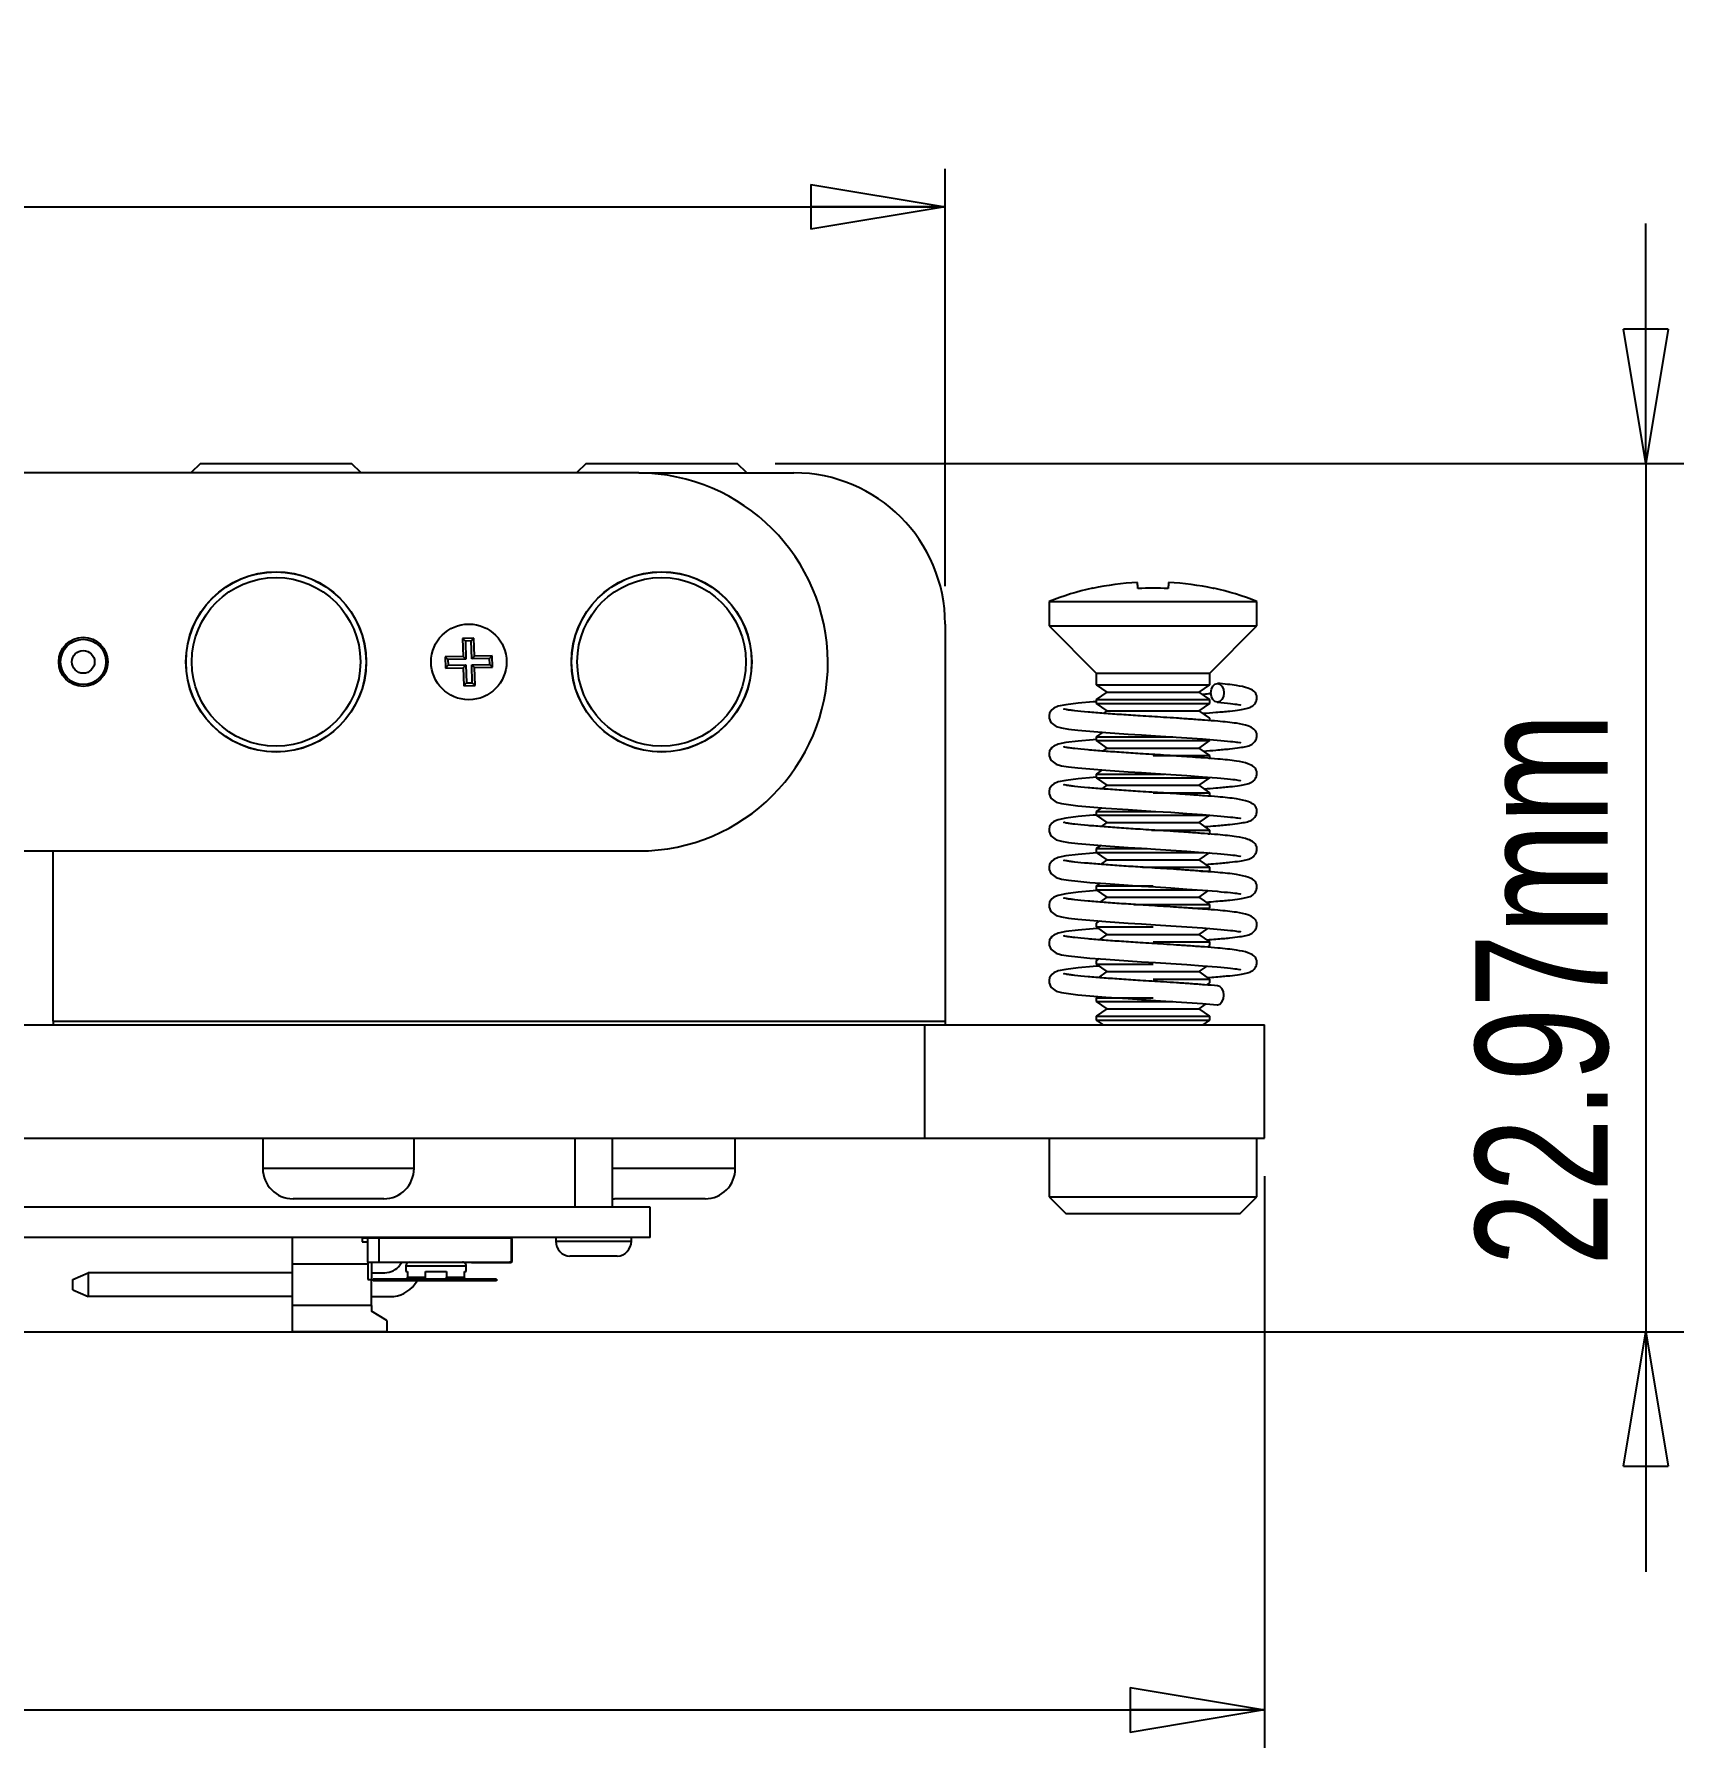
# Model space of a CAD drawing. Header units: millimetres. Extents: x 5 to 292, y 4 to 204.
# Drawn here: x 109.19 to 152.82, y 71.04 to 116.37 of the extents above; entities that cross this region are included whole.
import ezdxf

# ---------------------------------------------------------------- set-up
doc = ezdxf.new("R2010")
doc.units = ezdxf.units.MM
doc.layers.add('LAYER_1', color=179, linetype='Continuous')
doc.styles.add('SLDTEXTSTYLE0', font='TXT', dxfattribs={"width": 0.75})
doc.dimstyles.new('SLDDIMSTYLE0', dxfattribs={"dimtxt": 3.5, "dimasz": 3.556, "dimexe": 0, "dimexo": 0.0625, "dimgap": 0.875, "dimtad": 1, "dimrnd": 1e-09, "dimzin": 4, "dimdsep": 46, "dimtxsty": 'SLDTEXTSTYLE0', "dimblk1": 'CLOSED', "dimblk2": 'CLOSED', "dimsah": 1, "dimcen": 0.09, "dimadec": 0, "dimazin": 1, "dimtfac": 1, "dimtofl": 0, "dimtmove": 0, "dimatfit": 3, "dimldrblk": 'CLOSED', "dimfxl": 1, "dimfrac": 2, "dimtolj": 1, "dimtzin": 12, "dimarcsym": 0})
doc.dimstyles.new('SLDDIMSTYLE1', dxfattribs={"dimtxt": 3.5, "dimasz": 3.556, "dimexe": 0, "dimexo": 0.0625, "dimgap": 0.875, "dimtad": 1, "dimrnd": 1e-09, "dimzin": 12, "dimdsep": 46, "dimtxsty": 'SLDTEXTSTYLE0', "dimblk1": 'CLOSED', "dimblk2": 'CLOSED', "dimsah": 1, "dimcen": 0.09, "dimadec": 0, "dimazin": 3, "dimtfac": 1, "dimtmove": 0, "dimatfit": 0, "dimldrblk": 'CLOSED', "dimfxl": 1, "dimfrac": 2, "dimtolj": 1, "dimtzin": 12, "dimarcsym": 0})

# ---------------------------------------------------------------- blocks, each defined once
blk = doc.blocks.new('_CLOSED')
at = {"color": 0, "linetype": 'ByBlock', "lineweight": -2}
for p, q in [((-1, 0.166667), (0, 0)), ((-1, 0.166667), (-1, -0.166667)), ((0, 0), (-1, -0.166667)), ((0, 0), (-1, 0))]:
    blk.add_line(p, q, dxfattribs=at)
blk = doc.blocks.new('_D')
at = {"layer": 'LAYER_1'}
for p, q in [((57.084, 101.766), (57.084, 112.805)), ((133.284, 101.766), (133.284, 112.805)), ((57.084, 111.805), (133.284, 111.805))]:
    blk.add_line(p, q, dxfattribs=at)
at = {"layer": 'LAYER_1', "xscale": 3.556, "yscale": 3.556, "rotation": 180}
blk.add_blockref('_CLOSED', (57.084, 111.805, 1.494), dxfattribs=at)
at = {"layer": 'LAYER_1', "xscale": 3.556, "yscale": 3.556}
blk.add_blockref('_CLOSED', (133.284, 111.805, 1.494), dxfattribs=at)
at = {"layer": 'LAYER_1', "insert": (87.123, 116.316), "char_height": 3.5, "attachment_point": 1, "style": 'SLDTEXTSTYLE0'}
blk.add_mtext('76.20mm', dxfattribs=at)
blk = doc.blocks.new('_D_1')
at = {"layer": 'LAYER_1'}
for p, q in [((48.634, 86.166), (48.634, 71.043)), ((141.734, 86.166), (141.734, 71.043)), ((48.634, 72.043), (141.734, 72.043))]:
    blk.add_line(p, q, dxfattribs=at)
at = {"layer": 'LAYER_1', "xscale": 3.556, "yscale": 3.556, "rotation": 180}
blk.add_blockref('_CLOSED', (48.634, 72.043, 1.494), dxfattribs=at)
at = {"layer": 'LAYER_1', "xscale": 3.556, "yscale": 3.556}
blk.add_blockref('_CLOSED', (141.734, 72.043, 1.494), dxfattribs=at)
at = {"layer": 'LAYER_1', "insert": (87.123, 76.555), "char_height": 3.5, "attachment_point": 1, "style": 'SLDTEXTSTYLE0'}
blk.add_mtext('93.10mm', dxfattribs=at)
blk = doc.blocks.new('_D_2')
at = {"layer": 'LAYER_1'}
for p, q in [((151.823, 105.016), (151.823, 111.366)), ((128.784, 105.016), (152.823, 105.016)), ((151.823, 105.016), (151.823, 82.043)), ((87.831, 82.043), (152.823, 82.043)), ((151.823, 82.043), (151.823, 75.693))]:
    blk.add_line(p, q, dxfattribs=at)
at = {"layer": 'LAYER_1', "xscale": 3.556, "yscale": 3.556}
for p, rotation in [((151.823, 105.016, 1.494), 270), ((151.823, 82.043, 1.494), 90)]:
    blk.add_blockref('_CLOSED', p, dxfattribs=dict(at, rotation=rotation))
at = {"layer": 'LAYER_1', "insert": (147.312, 83.788), "char_height": 3.5, "attachment_point": 1, "rotation": 90, "style": 'SLDTEXTSTYLE0'}
blk.add_mtext('22.97mm', dxfattribs=at)

msp = doc.modelspace()

# ---------------------------------------------------------------- linework, layer by layer
at = {"color": 7, "linetype": 'Continuous', "lineweight": 25}
for p, q in [((125.184, 104.766), (65.184, 104.766)), ((113.584, 105.016), (113.334, 104.766)), ((113.584, 105.016), (117.584, 105.016)), ((117.834, 104.766), (117.584, 105.016)), ((123.784, 105.016), (123.534, 104.766)), ((123.784, 105.016), (127.569, 105.016)), ((125.184, 104.766), (129.284, 104.766)), ((127.569, 105.016), (127.784, 105.016)), ((128.034, 104.766), (127.784, 105.016)), ((136.034, 101.363), (136.034, 100.716)), ((136.034, 101.363), (141.534, 101.363)), ((141.534, 100.716), (141.534, 101.363)), ((133.284, 100.766), (133.284, 90.266)), ((136.034, 100.716), (137.284, 99.466)), ((136.034, 100.716), (141.534, 100.716)), ((140.284, 99.466), (141.534, 100.716)), ((120.82, 100.394), (120.52, 100.387)), ((120.594, 100.316), (120.52, 100.387)), ((120.52, 100.387), (120.531, 99.912)), ((120.749, 100.32), (120.594, 100.316)), ((120.594, 100.316), (120.605, 99.841)), ((120.749, 100.32), (120.82, 100.394)), ((120.759, 99.845), (120.749, 100.32)), ((120.831, 99.919), (120.82, 100.394)), ((120.531, 99.912), (120.056, 99.901)), ((120.13, 99.83), (120.056, 99.901)), ((120.056, 99.901), (120.063, 99.601)), ((120.605, 99.841), (120.13, 99.83)), ((120.13, 99.83), (120.134, 99.676)), ((120.605, 99.841), (120.531, 99.912)), ((120.759, 99.845), (120.831, 99.919)), ((121.234, 99.856), (120.759, 99.845)), ((121.305, 99.93), (120.831, 99.919)), ((121.234, 99.856), (121.305, 99.93)), ((121.238, 99.701), (121.234, 99.856)), ((121.312, 99.63), (121.305, 99.93)), ((120.134, 99.676), (120.063, 99.601)), ((120.063, 99.601), (120.538, 99.612)), ((120.134, 99.676), (120.609, 99.687)), ((120.609, 99.687), (120.538, 99.612)), ((120.538, 99.612), (120.548, 99.137)), ((120.609, 99.687), (120.62, 99.212)), ((120.763, 99.69), (121.238, 99.701)), ((120.763, 99.69), (120.837, 99.619)), ((120.774, 99.215), (120.763, 99.69)), ((120.837, 99.619), (121.312, 99.63)), ((120.848, 99.144), (120.837, 99.619)), ((121.238, 99.701), (121.312, 99.63)), ((137.284, 99.466), (137.284, 99.162)), ((137.284, 99.466), (140.284, 99.466)), ((140.284, 99.162), (140.284, 99.466)), ((120.62, 99.212), (120.548, 99.137)), ((120.548, 99.137), (120.848, 99.144)), ((120.62, 99.212), (120.774, 99.215)), ((120.774, 99.215), (120.848, 99.144)), ((137.284, 99.162), (137.565, 98.966)), ((137.284, 99.162), (138.784, 99.162)), ((137.565, 98.966), (137.284, 98.769)), ((137.565, 98.966), (138.784, 98.966)), ((138.784, 99.162), (140.284, 99.162)), ((138.784, 98.966), (140.004, 98.966)), ((140.004, 98.966), (140.284, 99.162)), ((140.284, 98.769), (140.004, 98.966)), ((137.284, 98.769), (137.284, 98.669)), ((137.284, 98.769), (138.784, 98.769)), ((137.284, 98.669), (137.565, 98.473)), ((137.284, 98.669), (138.784, 98.669)), ((137.565, 98.473), (137.468, 98.405)), ((137.565, 98.473), (138.784, 98.473)), ((138.784, 98.769), (140.284, 98.769)), ((138.784, 98.669), (140.284, 98.669)), ((138.784, 98.473), (140.004, 98.473)), ((140.004, 98.473), (140.284, 98.669)), ((140.284, 98.276), (140.004, 98.473)), ((140.284, 98.669), (140.284, 98.769)), ((137.459, 97.906), (137.284, 97.784)), ((140.284, 98.214), (140.284, 98.276)), ((137.284, 97.784), (137.284, 97.684)), ((137.284, 97.784), (138.784, 97.784)), ((137.284, 97.684), (137.565, 97.487)), ((137.284, 97.684), (138.784, 97.684)), ((137.565, 97.487), (137.45, 97.407)), ((137.565, 97.487), (138.784, 97.487)), ((138.784, 97.784), (139.307, 97.784)), ((138.784, 97.684), (140.284, 97.684)), ((138.784, 97.487), (140.004, 97.487)), ((140.004, 97.487), (140.284, 97.684)), ((140.284, 97.291), (140.004, 97.487)), ((138.784, 97.291), (140.284, 97.291)), ((140.284, 97.191), (140.284, 97.291)), ((137.44, 96.907), (137.284, 96.798)), ((137.284, 96.798), (137.284, 96.698)), ((137.284, 96.798), (138.784, 96.798)), ((137.284, 96.698), (137.565, 96.501)), ((137.284, 96.698), (138.784, 96.698)), ((138.784, 96.798), (139.089, 96.798)), ((138.784, 96.698), (140.284, 96.698)), ((140.004, 96.501), (140.284, 96.698)), ((137.565, 96.501), (137.432, 96.408)), ((137.565, 96.501), (138.784, 96.501)), ((138.784, 96.501), (140.004, 96.501)), ((138.784, 96.305), (140.284, 96.305)), ((140.284, 96.305), (140.004, 96.501)), ((140.284, 96.205), (140.284, 96.305)), ((137.422, 95.909), (137.284, 95.812)), ((137.284, 95.812), (137.284, 95.712)), ((137.284, 95.812), (138.784, 95.812)), ((137.284, 95.712), (137.565, 95.516)), ((137.284, 95.712), (138.784, 95.712)), ((138.784, 95.812), (138.861, 95.812)), ((138.784, 95.712), (140.284, 95.712)), ((140.004, 95.516), (140.284, 95.712)), ((137.565, 95.516), (137.413, 95.41)), ((137.565, 95.516), (138.784, 95.516)), ((138.741, 95.319), (140.284, 95.319)), ((138.784, 95.516), (140.004, 95.516)), ((140.284, 95.319), (140.004, 95.516)), ((140.235, 95.219), (140.284, 95.219)), ((140.284, 95.219), (140.284, 95.319)), ((106.184, 94.766), (125.184, 94.766)), ((109.684, 90.266), (109.684, 94.766)), ((137.404, 94.91), (137.284, 94.826)), ((137.284, 94.826), (137.284, 94.726)), ((137.284, 94.826), (138.625, 94.826)), ((137.284, 94.726), (137.565, 94.53)), ((137.284, 94.726), (138.784, 94.726)), ((137.565, 94.53), (137.395, 94.411)), ((137.565, 94.53), (138.784, 94.53)), ((138.509, 94.334), (140.284, 94.334)), ((138.784, 94.726), (140.131, 94.726)), ((138.784, 94.53), (140.004, 94.53)), ((140.004, 94.53), (140.284, 94.726)), ((140.284, 94.334), (140.004, 94.53)), ((140.284, 94.234), (140.284, 94.334)), ((137.385, 93.912), (137.284, 93.841)), ((137.284, 93.841), (137.284, 93.741)), ((137.284, 93.841), (138.784, 93.841)), ((140.046, 94.234), (140.284, 94.234)), ((137.284, 93.741), (137.565, 93.544)), ((137.284, 93.741), (138.784, 93.741)), ((137.565, 93.544), (137.377, 93.413)), ((137.565, 93.544), (138.784, 93.544)), ((138.784, 93.741), (139.933, 93.741)), ((138.784, 93.544), (140.004, 93.544)), ((140.004, 93.544), (140.248, 93.716)), ((140.284, 93.348), (140.004, 93.544)), ((138.284, 93.348), (138.784, 93.348)), ((138.784, 93.348), (140.284, 93.348)), ((139.831, 93.248), (140.284, 93.248)), ((140.24, 93.217), (140.284, 93.248)), ((140.284, 93.248), (140.284, 93.348)), ((137.367, 92.913), (137.284, 92.855)), ((137.284, 92.855), (137.284, 92.755)), ((137.284, 92.755), (137.565, 92.559)), ((137.284, 92.755), (138.784, 92.755)), ((137.565, 92.559), (137.359, 92.414)), ((137.565, 92.559), (138.784, 92.559)), ((138.784, 92.559), (140.004, 92.559)), ((140.004, 92.559), (140.23, 92.717)), ((140.284, 92.362), (140.004, 92.559)), ((138.784, 92.362), (140.284, 92.362)), ((140.222, 92.218), (140.284, 92.262)), ((140.284, 92.262), (140.284, 92.362)), ((137.349, 91.915), (137.284, 91.869)), ((137.284, 91.869), (137.284, 91.769)), ((137.284, 91.769), (137.565, 91.573)), ((137.284, 91.769), (138.784, 91.769)), ((137.565, 91.573), (137.34, 91.416)), ((137.565, 91.573), (138.784, 91.573)), ((138.784, 91.573), (140.004, 91.573)), ((140.004, 91.573), (140.212, 91.719)), ((140.284, 91.376), (140.004, 91.573)), ((138.784, 91.376), (140.284, 91.376)), ((140.203, 91.22), (140.284, 91.276)), ((140.284, 91.276), (140.284, 91.376)), ((137.33, 90.916), (137.284, 90.884)), ((137.284, 90.884), (137.284, 90.784)), ((137.284, 90.884), (138.784, 90.884)), ((137.284, 90.784), (137.565, 90.587)), ((137.284, 90.784), (138.784, 90.784)), ((138.784, 90.784), (139.308, 90.784)), ((140.004, 90.587), (140.193, 90.72)), ((109.684, 90.266), (109.684, 90.166)), ((109.684, 90.266), (133.284, 90.266)), ((133.284, 90.266), (133.284, 90.166)), ((137.565, 90.587), (137.284, 90.391)), ((137.284, 90.391), (137.284, 90.291)), ((137.284, 90.391), (138.784, 90.391)), ((137.284, 90.291), (137.463, 90.166)), ((137.284, 90.291), (138.784, 90.291)), ((137.565, 90.587), (138.784, 90.587)), ((138.784, 90.587), (140.004, 90.587)), ((138.784, 90.391), (140.284, 90.391)), ((138.784, 90.291), (140.284, 90.291)), ((140.284, 90.391), (140.004, 90.587)), ((140.106, 90.166), (140.284, 90.291)), ((140.284, 90.291), (140.284, 90.391)), ((57.634, 90.166), (132.734, 90.166)), ((132.734, 90.166), (132.734, 87.166)), ((132.734, 90.166), (141.734, 90.166)), ((141.734, 87.166), (141.734, 90.166)), ((57.634, 87.166), (132.734, 87.166)), ((115.234, 87.166), (115.234, 86.366)), ((119.234, 86.366), (119.234, 87.166)), ((123.484, 87.166), (123.484, 85.343)), ((124.484, 85.343), (124.484, 87.166)), ((127.734, 86.366), (127.734, 87.166)), ((132.734, 87.166), (141.734, 87.166)), ((136.034, 87.166), (136.034, 85.616)), ((141.534, 85.616), (141.534, 87.166)), ((123.484, 85.343), (83.184, 85.343)), ((118.434, 85.566), (116.034, 85.566)), ((125.484, 85.343), (123.484, 85.343)), ((124.484, 85.567), (124.534, 85.566)), ((126.934, 85.566), (124.534, 85.566)), ((125.484, 84.543), (125.484, 85.343)), ((136.034, 85.616), (136.484, 85.166)), ((136.034, 85.616), (141.534, 85.616)), ((141.084, 85.166), (141.534, 85.616)), ((141.084, 85.166), (136.484, 85.166)), ((123.484, 84.543), (83.184, 84.543)), ((116.011, 84.543), (116.011, 83.843)), ((117.864, 84.525), (117.864, 84.425)), ((118.014, 84.525), (117.864, 84.525)), ((117.864, 84.425), (118.014, 84.425)), ((118.014, 83.89), (118.014, 84.525)), ((118.314, 84.525), (118.014, 84.525)), ((118.314, 83.89), (118.314, 84.525)), ((121.764, 84.525), (118.314, 84.525)), ((118.511, 84.543), (118.511, 84.525)), ((120.926, 84.543), (120.926, 84.53)), ((120.926, 84.53), (121.788, 84.53)), ((121.011, 84.525), (121.011, 84.53)), ((121.036, 84.53), (121.046, 84.525)), ((121.814, 84.475), (121.814, 84.505)), ((121.814, 83.94), (121.814, 84.475)), ((121.826, 83.916), (121.826, 84.505)), ((122.984, 84.543), (122.984, 84.443)), ((125.484, 84.543), (123.484, 84.543)), ((124.984, 84.443), (124.984, 84.543)), ((118.014, 83.89), (118.314, 83.89)), ((118.014, 83.89), (118.014, 83.425)), ((118.114, 83.425), (118.114, 83.89)), ((118.314, 83.89), (121.764, 83.89)), ((118.922, 83.89), (118.86, 83.808)), ((120.554, 83.878), (120.554, 83.89)), ((120.755, 83.878), (120.554, 83.878)), ((120.755, 83.89), (120.755, 83.878)), ((120.755, 83.878), (121.788, 83.878)), ((121.788, 83.89), (121.764, 83.89)), ((121.814, 83.916), (121.814, 83.94)), ((123.403, 84.043), (123.36, 84.045)), ((123.834, 84.043), (123.403, 84.043)), ((123.835, 84.045), (123.834, 84.043)), ((124.133, 84.045), (123.835, 84.045)), ((124.134, 84.043), (124.133, 84.045)), ((124.565, 84.043), (124.134, 84.043)), ((124.608, 84.045), (124.565, 84.043)), ((110.211, 83.428), (110.611, 83.608)), ((110.211, 83.158), (110.211, 83.428)), ((110.611, 83.608), (110.611, 82.978)), ((116.011, 83.608), (110.611, 83.608)), ((116.011, 83.843), (116.011, 82.743)), ((116.011, 83.843), (118.014, 83.843)), ((118.014, 83.425), (118.114, 83.425)), ((118.111, 82.743), (118.111, 83.425)), ((118.114, 83.608), (118.46, 83.608)), ((118.154, 83.44), (118.154, 83.39)), ((118.299, 83.44), (118.154, 83.44)), ((118.299, 83.44), (118.299, 83.39)), ((121.064, 83.44), (118.299, 83.44)), ((119.014, 83.79), (119.014, 83.64)), ((119.014, 83.64), (119.062, 83.64)), ((119.062, 83.64), (119.062, 83.49)), ((119.062, 83.49), (119.539, 83.49)), ((119.539, 83.64), (120.089, 83.64)), ((119.539, 83.49), (119.539, 83.64)), ((120.089, 83.64), (120.089, 83.49)), ((120.089, 83.49), (120.565, 83.49)), ((120.565, 83.64), (120.614, 83.64)), ((120.565, 83.49), (120.565, 83.64)), ((120.614, 83.64), (120.614, 83.79)), ((121.064, 83.39), (121.064, 83.44)), ((121.414, 83.44), (121.064, 83.44)), ((121.414, 83.44), (121.414, 83.39)), ((110.211, 83.158), (110.611, 82.978)), ((116.011, 82.978), (110.611, 82.978)), ((118.111, 82.978), (118.61, 82.978)), ((118.299, 83.39), (118.154, 83.39)), ((121.064, 83.39), (118.299, 83.39)), ((119.25, 83.299), (119.319, 83.39)), ((121.414, 83.39), (121.064, 83.39)), ((118.111, 82.743), (116.011, 82.743)), ((116.011, 82.743), (116.011, 82.043)), ((118.111, 82.743), (118.111, 82.593)), ((118.511, 82.343), (118.111, 82.593)), ((118.511, 82.043), (116.011, 82.043)), ((118.511, 82.343), (118.511, 82.043))]:
    msp.add_line(p, q, dxfattribs=at)
at = {"color": 8, "linetype": 'Continuous', "lineweight": 25}
for p, q in [((119.234, 86.366), (115.234, 86.366)), ((127.734, 86.366), (124.484, 86.366)), ((122.984, 84.443), (124.984, 84.443)), ((119.014, 83.79), (120.614, 83.79))]:
    msp.add_line(p, q, dxfattribs=at)
at = {"color": 7, "linetype": 'Continuous', "lineweight": 25, "flags": 128}
for points in [[(138.386, 101.707), (138.383, 101.738), (138.38, 101.766), (138.378, 101.791), (138.376, 101.813), (138.375, 101.832), (138.373, 101.848), (138.372, 101.86), (138.371, 101.87)], [(139.197, 101.87), (139.196, 101.86), (139.195, 101.848), (139.194, 101.832), (139.192, 101.813), (139.19, 101.791), (139.188, 101.766), (139.185, 101.738), (139.182, 101.707)], [(140.383, 101.707), (140.386, 101.712), (140.388, 101.715), (140.389, 101.716), (140.39, 101.717)], [(140.657, 98.947), (140.644, 98.852), (140.607, 98.77), (140.552, 98.716), (140.487, 98.697), (140.421, 98.716), (140.366, 98.77), (140.329, 98.852), (140.316, 98.947), (140.329, 99.043), (140.366, 99.124), (140.421, 99.178), (140.487, 99.197), (140.552, 99.178), (140.607, 99.124), (140.644, 99.043), (140.657, 98.947)], [(137.271, 98.713), (137.202, 98.708), (136.807, 98.673), (136.476, 98.632), (136.278, 98.591), (136.156, 98.54), (136.105, 98.498), (136.076, 98.462), (136.049, 98.411), (136.033, 98.344), (136.035, 98.277), (136.081, 98.165), (136.223, 98.06), (136.362, 98.021), (136.544, 97.991), (136.793, 97.962), (137.11, 97.933), (137.538, 97.9), (138.127, 97.858), (138.476, 97.836), (138.851, 97.813), (139.256, 97.787), (139.679, 97.758), (140.096, 97.728), (140.479, 97.697), (140.479, 97.697)], [(137.284, 97.714), (137.202, 97.708), (136.807, 97.673), (136.476, 97.632), (136.278, 97.591), (136.156, 97.54), (136.105, 97.498), (136.076, 97.462), (136.049, 97.411), (136.033, 97.344), (136.035, 97.277), (136.081, 97.165), (136.223, 97.06), (136.362, 97.021), (136.544, 96.991), (136.793, 96.962), (137.11, 96.933), (137.538, 96.9), (138.127, 96.858), (138.476, 96.836), (138.851, 96.813), (139.256, 96.787), (139.679, 96.758), (140.096, 96.728), (140.479, 96.697), (140.479, 96.697)], [(137.284, 96.714), (137.202, 96.708), (136.807, 96.673), (136.476, 96.632), (136.278, 96.591), (136.156, 96.54), (136.105, 96.498), (136.076, 96.462), (136.049, 96.411), (136.033, 96.344), (136.035, 96.277), (136.081, 96.165), (136.223, 96.06), (136.362, 96.021), (136.544, 95.991), (136.793, 95.962), (137.11, 95.933), (137.538, 95.9), (138.127, 95.858), (138.476, 95.836), (138.851, 95.813), (139.256, 95.787), (139.679, 95.758), (140.096, 95.728), (140.479, 95.697), (140.479, 95.697)], [(137.293, 95.715), (137.202, 95.708), (136.807, 95.673), (136.476, 95.632), (136.278, 95.591), (136.156, 95.54), (136.105, 95.498), (136.076, 95.462), (136.049, 95.411), (136.033, 95.344), (136.035, 95.277), (136.081, 95.165), (136.223, 95.06), (136.362, 95.021), (136.544, 94.991), (136.793, 94.962), (137.11, 94.933), (137.538, 94.9), (138.127, 94.858), (138.476, 94.836), (138.851, 94.813), (139.256, 94.787), (139.679, 94.758), (140.096, 94.728), (140.479, 94.697), (140.479, 94.697)], [(137.29, 94.714), (137.202, 94.708), (136.807, 94.673), (136.476, 94.632), (136.278, 94.591), (136.156, 94.54), (136.105, 94.498), (136.076, 94.462), (136.049, 94.411), (136.033, 94.344), (136.035, 94.277), (136.081, 94.165), (136.223, 94.06), (136.362, 94.021), (136.544, 93.991), (136.793, 93.962), (137.11, 93.933), (137.538, 93.9), (138.127, 93.858), (138.476, 93.836), (138.851, 93.813), (139.256, 93.787), (139.679, 93.758), (140.096, 93.728), (140.479, 93.697), (140.479, 93.697)], [(137.318, 93.717), (137.202, 93.708), (136.807, 93.673), (136.476, 93.632), (136.278, 93.591), (136.156, 93.54), (136.105, 93.498), (136.076, 93.462), (136.049, 93.411), (136.033, 93.344), (136.035, 93.277), (136.081, 93.165), (136.223, 93.06), (136.362, 93.021), (136.544, 92.991), (136.793, 92.962), (137.11, 92.933), (137.538, 92.9), (138.127, 92.858), (138.476, 92.836), (138.851, 92.813), (139.256, 92.787), (139.679, 92.758), (140.096, 92.728), (140.479, 92.697), (140.479, 92.697)], [(137.337, 92.718), (137.202, 92.708), (136.807, 92.673), (136.476, 92.632), (136.278, 92.591), (136.156, 92.54), (136.105, 92.498), (136.076, 92.462), (136.049, 92.411), (136.033, 92.344), (136.035, 92.277), (136.081, 92.165), (136.223, 92.06), (136.362, 92.021), (136.544, 91.991), (136.793, 91.962), (137.11, 91.933), (137.538, 91.9), (138.127, 91.858), (138.476, 91.836), (138.851, 91.813), (139.256, 91.787), (139.679, 91.758), (140.096, 91.728), (140.479, 91.697), (140.479, 91.697)], [(137.355, 91.719), (137.202, 91.708), (136.807, 91.673), (136.476, 91.632), (136.278, 91.591), (136.156, 91.54), (136.105, 91.498), (136.076, 91.462), (136.049, 91.411), (136.033, 91.344), (136.035, 91.277), (136.081, 91.165), (136.223, 91.06), (136.362, 91.021), (136.544, 90.991), (136.793, 90.962), (137.11, 90.933), (137.538, 90.9), (138.127, 90.858), (138.476, 90.836), (138.851, 90.813), (139.256, 90.787), (139.679, 90.758), (140.096, 90.728), (140.479, 90.697), (140.479, 90.697)], [(140.479, 90.697), (140.487, 90.697), (140.552, 90.716), (140.607, 90.77), (140.644, 90.852), (140.657, 90.947), (140.644, 91.043), (140.607, 91.124), (140.552, 91.178), (140.493, 91.197)], [(119.811, 84.543), (119.718, 84.538), (119.643, 84.525)]]:
    msp.add_lwpolyline(points, dxfattribs=at)
at = {"color": 7, "linetype": 'Continuous', "lineweight": 25}
for centre, radius in [((115.584, 99.766), 2.385), ((115.584, 99.766), 2.381), ((115.584, 99.766), 2.231), ((125.784, 99.766), 2.385), ((125.784, 99.766), 2.381), ((125.784, 99.766), 2.231), ((120.684, 99.766), 1), ((110.484, 99.766), 0.65), ((110.484, 99.766), 0.6), ((110.484, 99.766), 0.3)]:
    msp.add_circle(centre, radius, dxfattribs=at)
for centre, radius, start, end in [((125.14, 99.722), 5.044, 0.5, 89.5), ((129.284, 100.766), 4, 0, 90), ((138.784, 94.493), 7.4, 102.5311, 111.8157), ((129.005, 96.404), 9.748, 32.959, 33.0263), ((138.784, 94.459), 7.423, 93.1873, 102.4407), ((138.784, 93.454), 8.263, 87.2361, 92.7639), ((138.784, 94.459), 7.423, 77.5593, 86.8127), ((138.784, 94.493), 7.4, 68.1843, 77.4689), ((125.184, 99.766), 5, 270, 0), ((116.034, 86.366), 0.8, 180, 270), ((118.434, 86.366), 0.8, 270, 0), ((126.934, 86.366), 0.8, 270, 0), ((121.764, 84.475), 0.05, 0, 90), ((121.788, 84.505), 0.0381, 0, 90), ((121.788, 84.505), 0.0254, 360, 90), ((123.384, 84.443), 0.4, 180, 266.5132), ((124.584, 84.443), 0.4, 273.4832, 0), ((119.114, 83.79), 0.1, 90, 180), ((120.514, 83.79), 0.1, 65.9727, 90), ((120.514, 83.79), 0.1, 360, 60.8092), ((121.764, 83.94), 0.05, 270, 360), ((121.788, 83.916), 0.0254, 270, 0), ((121.788, 83.916), 0.0381, 270, 360), ((118.46, 84.108), 0.5, 270, 323.1792), ((118.61, 83.778), 0.8, 270, 323.1792)]:
    msp.add_arc(centre, radius, start, end, dxfattribs=at)
for points, knots in [([(140.32, 98.924), (140.273, 98.919), (140.204, 98.914), (140.117, 98.907), (140.09, 98.905)], [0, 0, 0, 0, 0.692944, 1, 1, 1, 1]), ([(140.099, 98.406), (140.219, 98.415), (140.489, 98.436), (140.814, 98.464), (141.079, 98.497), (141.241, 98.528), (141.358, 98.558), (141.463, 98.632), (141.513, 98.709), (141.529, 98.774), (141.532, 98.813), (141.53, 98.847), (141.526, 98.875), (141.506, 98.936), (141.444, 99.007), (141.285, 99.085), (140.989, 99.15), (140.669, 99.18), (140.494, 99.197)], [0, 0, 0, 0, 0.086004, 0.193923, 0.292278, 0.37974, 0.456434, 0.493077, 0.527444, 0.540871, 0.551558, 0.556853, 0.567812, 0.582763, 0.643402, 0.734756, 0.855233, 1, 1, 1, 1]), ([(140.118, 97.407), (140.231, 97.416), (140.494, 97.436), (140.813, 97.464), (141.079, 97.497), (141.241, 97.528), (141.358, 97.558), (141.463, 97.632), (141.513, 97.709), (141.529, 97.774), (141.532, 97.813), (141.53, 97.847), (141.526, 97.875), (141.506, 97.936), (141.444, 98.007), (141.285, 98.085), (140.988, 98.149), (140.568, 98.192), (140.161, 98.223), (139.79, 98.251), (139.421, 98.276), (138.974, 98.305), (138.475, 98.335), (137.943, 98.37), (137.47, 98.405), (137.042, 98.439), (136.75, 98.466), (136.574, 98.49), (136.47, 98.505), (136.419, 98.521), (136.425, 98.515), (136.426, 98.515)], [0, 0, 0, 0, 0.039161, 0.091036, 0.138313, 0.180354, 0.217219, 0.234833, 0.251352, 0.257806, 0.262943, 0.265489, 0.270757, 0.277943, 0.307091, 0.351003, 0.408914, 0.4785, 0.521498, 0.5624, 0.600558, 0.63553, 0.695507, 0.745566, 0.795615, 0.84886, 0.905117, 0.934372, 0.960003, 0.998453, 1, 1, 1, 1]), ([(140.479, 98.697), (140.608, 98.685), (140.844, 98.663), (141.029, 98.642), (141.104, 98.623), (141.097, 98.637), (141.097, 98.639)], [0, 0, 0, 0, 0.389276, 0.713915, 0.967011, 1, 1, 1, 1]), ([(140.136, 96.409), (140.243, 96.417), (140.5, 96.436), (140.813, 96.464), (141.079, 96.497), (141.241, 96.528), (141.358, 96.558), (141.463, 96.632), (141.513, 96.709), (141.529, 96.774), (141.532, 96.813), (141.53, 96.847), (141.526, 96.875), (141.506, 96.936), (141.444, 97.007), (141.285, 97.085), (140.988, 97.149), (140.568, 97.192), (140.161, 97.223), (139.79, 97.251), (139.421, 97.276), (138.974, 97.305), (138.475, 97.335), (137.943, 97.37), (137.47, 97.405), (137.042, 97.439), (136.75, 97.466), (136.574, 97.49), (136.47, 97.505), (136.419, 97.521), (136.425, 97.515), (136.426, 97.515)], [0, 0, 0, 0, 0.037063, 0.089051, 0.136431, 0.178564, 0.21551, 0.233162, 0.249717, 0.256186, 0.261334, 0.263885, 0.269164, 0.276366, 0.305578, 0.349586, 0.407623, 0.477361, 0.520453, 0.561445, 0.599686, 0.634734, 0.694842, 0.745011, 0.795169, 0.84853, 0.904909, 0.934228, 0.959915, 0.99845, 1, 1, 1, 1]), ([(140.479, 97.697), (140.608, 97.685), (140.844, 97.663), (141.029, 97.642), (141.104, 97.623), (141.097, 97.637), (141.097, 97.639)], [0, 0, 0, 0, 0.389276, 0.713916, 0.967012, 1, 1, 1, 1]), ([(140.479, 96.697), (140.608, 96.685), (140.844, 96.663), (141.029, 96.642), (141.104, 96.623), (141.097, 96.637), (141.097, 96.639)], [0, 0, 0, 0, 0.389276, 0.713915, 0.967011, 1, 1, 1, 1]), ([(140.154, 95.41), (140.255, 95.418), (140.505, 95.437), (140.813, 95.464), (141.079, 95.497), (141.241, 95.528), (141.358, 95.558), (141.463, 95.632), (141.513, 95.709), (141.529, 95.774), (141.532, 95.813), (141.53, 95.847), (141.526, 95.875), (141.506, 95.936), (141.444, 96.007), (141.285, 96.085), (140.988, 96.149), (140.568, 96.192), (140.161, 96.223), (139.79, 96.251), (139.421, 96.276), (138.974, 96.305), (138.475, 96.335), (137.943, 96.37), (137.47, 96.405), (137.042, 96.439), (136.75, 96.466), (136.574, 96.49), (136.47, 96.505), (136.419, 96.521), (136.425, 96.515), (136.426, 96.515)], [0, 0, 0, 0, 0.034956, 0.087057, 0.134541, 0.176766, 0.213793, 0.231484, 0.248075, 0.254558, 0.259717, 0.262274, 0.267565, 0.274782, 0.304058, 0.348162, 0.406326, 0.476218, 0.519403, 0.560485, 0.598809, 0.633935, 0.694174, 0.744453, 0.794721, 0.848199, 0.904701, 0.934084, 0.959827, 0.998446, 1, 1, 1, 1]), ([(140.479, 95.697), (140.608, 95.685), (140.844, 95.663), (141.029, 95.642), (141.104, 95.623), (141.097, 95.637), (141.097, 95.639)], [0, 0, 0, 0, 0.389276, 0.713916, 0.967012, 1, 1, 1, 1]), ([(140.173, 94.411), (140.267, 94.419), (140.511, 94.437), (140.813, 94.464), (141.079, 94.497), (141.241, 94.528), (141.358, 94.558), (141.463, 94.632), (141.513, 94.709), (141.529, 94.774), (141.532, 94.813), (141.53, 94.847), (141.526, 94.875), (141.506, 94.936), (141.444, 95.007), (141.285, 95.085), (140.988, 95.149), (140.568, 95.192), (140.161, 95.223), (139.79, 95.251), (139.421, 95.276), (138.974, 95.305), (138.475, 95.335), (137.943, 95.37), (137.47, 95.405), (137.042, 95.439), (136.75, 95.466), (136.574, 95.49), (136.47, 95.505), (136.419, 95.521), (136.425, 95.515), (136.426, 95.515)], [0, 0, 0, 0, 0.032839, 0.085055, 0.132643, 0.174961, 0.212068, 0.229798, 0.246426, 0.252923, 0.258093, 0.260656, 0.265958, 0.273192, 0.302531, 0.346733, 0.405024, 0.475069, 0.518349, 0.559521, 0.597929, 0.633132, 0.693504, 0.743892, 0.79427, 0.847866, 0.904492, 0.93394, 0.959739, 0.998443, 1, 1, 1, 1]), ([(140.191, 93.413), (140.279, 93.42), (140.516, 93.438), (140.813, 93.464), (141.079, 93.497), (141.241, 93.528), (141.358, 93.558), (141.463, 93.632), (141.513, 93.709), (141.529, 93.774), (141.532, 93.813), (141.53, 93.847), (141.526, 93.875), (141.506, 93.936), (141.444, 94.007), (141.285, 94.085), (140.988, 94.149), (140.568, 94.192), (140.161, 94.223), (139.79, 94.251), (139.421, 94.276), (138.974, 94.305), (138.475, 94.335), (137.943, 94.37), (137.47, 94.405), (137.042, 94.439), (136.75, 94.466), (136.574, 94.49), (136.47, 94.505), (136.419, 94.521), (136.425, 94.515), (136.426, 94.515)], [0, 0, 0, 0, 0.030713, 0.083044, 0.130736, 0.173147, 0.210337, 0.228105, 0.24477, 0.251281, 0.256463, 0.259031, 0.264344, 0.271594, 0.300998, 0.345297, 0.403716, 0.473915, 0.51729, 0.558553, 0.597046, 0.632325, 0.69283, 0.743329, 0.793818, 0.847532, 0.904282, 0.933794, 0.959651, 0.99844, 1, 1, 1, 1]), ([(140.479, 94.697), (140.608, 94.685), (140.844, 94.663), (141.029, 94.642), (141.104, 94.623), (141.097, 94.637), (141.097, 94.639)], [0, 0, 0, 0, 0.389276, 0.713916, 0.967012, 1, 1, 1, 1]), ([(140.21, 92.414), (140.291, 92.421), (140.521, 92.438), (140.813, 92.464), (141.079, 92.497), (141.241, 92.528), (141.358, 92.558), (141.463, 92.632), (141.513, 92.709), (141.529, 92.774), (141.532, 92.813), (141.53, 92.847), (141.526, 92.875), (141.506, 92.936), (141.444, 93.007), (141.285, 93.085), (140.988, 93.149), (140.568, 93.192), (140.161, 93.223), (139.79, 93.251), (139.421, 93.276), (138.974, 93.305), (138.475, 93.335), (137.943, 93.37), (137.47, 93.405), (137.042, 93.439), (136.75, 93.466), (136.574, 93.49), (136.47, 93.505), (136.419, 93.521), (136.425, 93.515), (136.426, 93.515)], [0, 0, 0, 0, 0.028578, 0.081023, 0.128821, 0.171326, 0.208597, 0.226404, 0.243106, 0.249631, 0.254825, 0.257398, 0.262724, 0.269989, 0.299458, 0.343854, 0.402403, 0.472756, 0.516227, 0.55758, 0.596158, 0.631515, 0.692153, 0.742764, 0.793364, 0.847196, 0.904071, 0.933649, 0.959562, 0.998436, 1, 1, 1, 1]), ([(140.479, 93.697), (140.608, 93.685), (140.844, 93.663), (141.029, 93.642), (141.104, 93.623), (141.097, 93.637), (141.097, 93.639)], [0, 0, 0, 0, 0.389276, 0.713915, 0.967012, 1, 1, 1, 1]), ([(140.494, 92.197), (140.382, 92.206), (140.161, 92.224), (139.79, 92.251), (139.421, 92.276), (138.974, 92.305), (138.475, 92.335), (137.943, 92.37), (137.47, 92.405), (137.042, 92.439), (136.75, 92.466), (136.574, 92.49), (136.47, 92.505), (136.419, 92.521), (136.425, 92.515), (136.426, 92.515)], [0, 0, 0, 0, 0.08245, 0.160882, 0.234051, 0.301112, 0.416121, 0.512112, 0.608083, 0.710183, 0.818056, 0.874154, 0.923303, 0.997034, 1, 1, 1, 1]), ([(140.479, 92.697), (140.608, 92.685), (140.844, 92.663), (141.029, 92.642), (141.104, 92.623), (141.097, 92.637), (141.097, 92.639)], [0, 0, 0, 0, 0.3892758, 0.7139155, 0.9670115, 1, 1, 1, 1]), ([(140.228, 91.416), (140.303, 91.422), (140.527, 91.439), (140.813, 91.464), (141.079, 91.497), (141.241, 91.528), (141.358, 91.558), (141.463, 91.632), (141.513, 91.709), (141.529, 91.774), (141.532, 91.813), (141.53, 91.847), (141.526, 91.875), (141.506, 91.936), (141.444, 92.007), (141.285, 92.085), (140.989, 92.15), (140.669, 92.18), (140.494, 92.197)], [0, 0, 0, 0, 0.05605, 0.1675059, 0.2690842, 0.3594122, 0.4386198, 0.4764635, 0.5119567, 0.5258238, 0.5368611, 0.5423299, 0.553648, 0.5690886, 0.6317152, 0.7260635, 0.8504881, 1, 1, 1, 1]), ([(140.479, 91.697), (140.608, 91.685), (140.844, 91.663), (141.029, 91.642), (141.104, 91.623), (141.097, 91.637), (141.097, 91.639)], [0, 0, 0, 0, 0.3892758, 0.7139155, 0.9670115, 1, 1, 1, 1]), ([(140.494, 91.197), (140.382, 91.206), (140.161, 91.224), (139.79, 91.251), (139.421, 91.276), (138.974, 91.305), (138.475, 91.335), (137.943, 91.37), (137.47, 91.405), (137.042, 91.439), (136.75, 91.466), (136.574, 91.49), (136.47, 91.505), (136.419, 91.521), (136.425, 91.515), (136.426, 91.515)], [0, 0, 0, 0, 0.08245, 0.160882, 0.234051, 0.301112, 0.416121, 0.512112, 0.608083, 0.710183, 0.818056, 0.874154, 0.923303, 0.997034, 1, 1, 1, 1]), ([(119.009, 83.44), (119.016, 83.441), (119.028, 83.442), (119.045, 83.452), (119.057, 83.465), (119.062, 83.479), (119.062, 83.488), (119.062, 83.49)], [0, 0, 0, 0, 0.231057, 0.46229, 0.687549, 0.899905, 1, 1, 1, 1]), ([(119.539, 83.44), (119.539, 83.441), (119.539, 83.442), (119.539, 83.452), (119.539, 83.465), (119.539, 83.479), (119.539, 83.488), (119.539, 83.49)], [0, 0, 0, 0, 0.231048, 0.462279, 0.687534, 0.899905, 1, 1, 1, 1]), ([(120.089, 83.44), (120.089, 83.441), (120.089, 83.442), (120.089, 83.452), (120.089, 83.465), (120.089, 83.479), (120.089, 83.488), (120.089, 83.49)], [0, 0, 0, 0, 0.231048, 0.462279, 0.687534, 0.899905, 1, 1, 1, 1]), ([(120.618, 83.44), (120.612, 83.441), (120.599, 83.442), (120.583, 83.452), (120.571, 83.465), (120.566, 83.479), (120.565, 83.488), (120.565, 83.49)], [0, 0, 0, 0, 0.231056, 0.46229, 0.687549, 0.899905, 1, 1, 1, 1])]:
    msp.add_open_spline(points, degree=3, knots=knots, dxfattribs=at)

# ---------------------------------------------------------------- dimensions: what is measured, and where the dimension line sits
at = {"layer": 'LAYER_1'}
for base, p1, p2, picture, middle in [((133.284, 111.805), (57.084, 100.766), (133.284, 100.766), '_D', (97.316, 111.805)), ((141.734, 72.043), (48.634, 87.166), (141.734, 87.166), '_D_1', (97.316, 72.043))]:
    dim = msp.add_linear_dim(base=base, p1=p1, p2=p2, dimstyle='SLDDIMSTYLE0', dxfattribs=at)
    dim.commit()
    dim.dimension.update_dxf_attribs({"geometry": picture, "text_midpoint": middle, "dimtype": 160})
dim = msp.add_linear_dim(base=(151.823, 82.043), p1=(127.784, 105.016), p2=(86.831, 82.043), angle=90, dimstyle='SLDDIMSTYLE1', dxfattribs=at)
dim.commit()
dim.dimension.update_dxf_attribs({"geometry": '_D_2', "text_midpoint": (151.823, 93.981), "dimtype": 160})

doc.saveas('drawing.dxf')
